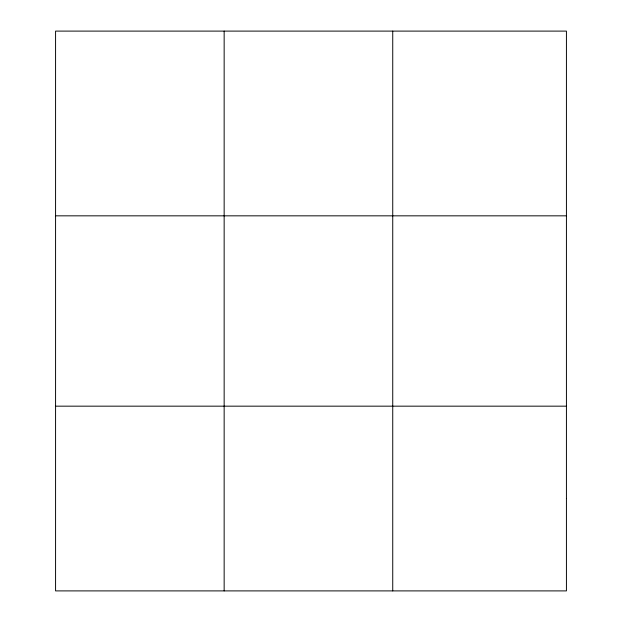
<?xml version="1.0" encoding="UTF-8"?>
<svg xmlns="http://www.w3.org/2000/svg" width="622" height="622" viewBox="0 0 622 622"><rect width="100%" height="100%" fill="white"/><g stroke="black" fill="none" stroke-linecap="round" stroke-linejoin="round"><path stroke-width="0.93" d="M224.153 590.9L224.153 31.1M392.739 590.9L392.739 31.1M55.576 215.834L566.424 215.834M55.576 406.166L566.424 406.166M566.424 498.533L566.424 590.9L55.576 590.9L55.576 31.1L566.424 31.1L566.424 498.533"/></g></svg>
